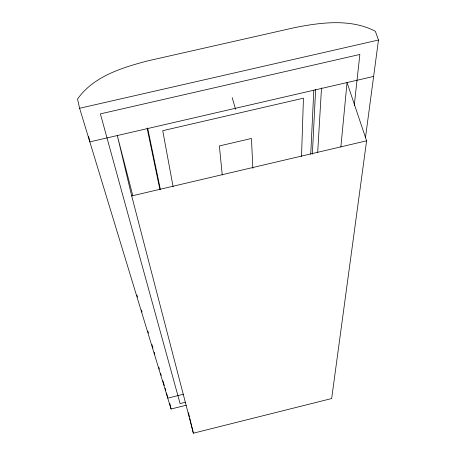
<?xml version="1.0" encoding="UTF-8"?>
<svg xmlns="http://www.w3.org/2000/svg" width="456" height="456" viewBox="0 0 456 456"><rect width="100%" height="100%" fill="white"/><g stroke="black" fill="none" stroke-linecap="round" stroke-linejoin="round"><path stroke-width="0.68" d="M301.519 156.448L303.445 98.177L162.735 130.678L173.103 186.721M310.741 154.191L313.808 90.18M312.36 154.156L315.632 89.479M317.684 152.549L321.503 87.922M340.866 147.02L347.039 82.553L366.607 140.813L331.66 398.538L193.367 433.2L131.698 195.937L117.3 135.54L132.764 195.527M354.255 105.444L359.852 54.458L100.394 113.88L180.091 403.583L185.603 402.215M365.461 137.758L378.474 40.025L375.356 31.242C350.801 18.553 321.452 22.378 295.351 27.468L147.636 60.904C122.071 67.619 93.412 76.397 77.526 99.077L79.606 108.277L171.068 409.009L186.265 405.224M183.654 394.189L167.762 398.128L166.554 392.986M131.698 195.937L366.607 140.813M373.629 76.426L89.826 141.879L88.589 136.429M79.606 108.277L378.474 40.025M136.908 295.015L137.53 297.055M141.445 309.989L142.067 312.029M147.841 331.09L148.462 333.131M151.968 344.702L152.999 348.105M154.236 352.186L154.852 354.232M158.773 367.16L159.395 369.206M160.632 373.287L161.247 375.328M162.9 380.771L164.342 385.537M165.169 388.261L165.785 390.302M232.184 97.578L235.581 109.366M188.425 412.623L189.411 416.738M189.742 418.112L193.367 433.2M169.746 403.366L171.068 409.009M147.117 128.221L159.885 189.462M147.624 128.028L160.364 189.365M222.249 174.967L219.376 145.943L251.455 138.476L252.858 168.332"/></g></svg>
